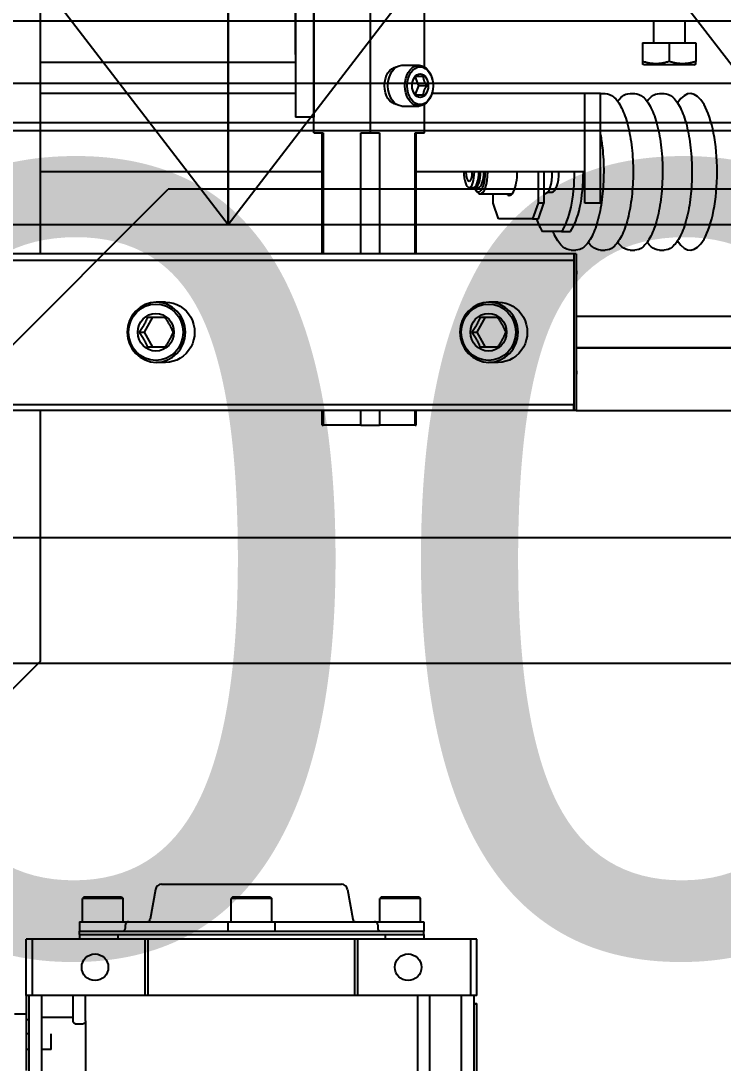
# Model space of a CAD drawing. Header units: millimetres. Extents: x -383313 to -161684, y -117025 to 99224.
# Drawn here: x -328662.6 to -328438.3, y 32398 to 32730.6 of the extents above; entities that cross this region are included whole.
import ezdxf

# ---------------------------------------------------------------- set-up
doc = ezdxf.new("R2010")
doc.units = ezdxf.units.MM
doc.header["$MEASUREMENT"] = 0
doc.linetypes.add('DASHED', pattern=[0.75, 0.5, -0.25])
doc.layers.get('Defpoints').update_dxf_attribs({"color": 31})
for name, color, linetype in [('001__КОНСТРУКТИВ__размеры внутр.', 7, 'Continuous'), ('PV-5D2C5', 7, 'Continuous'), ('PV-CB35', 7, 'Continuous'), ('Робот', 30, 'Continuous')]:
    doc.layers.add(name, color=color, linetype=linetype)
doc.styles.add('PSTUDIO', font='arial.ttf')
doc.dimstyles.new('PS_TICK', dxfattribs={"dimscale": 100, "dimtxt": 2.5, "dimasz": 1, "dimexe": 2, "dimexo": 2, "dimgap": 1, "dimtad": 1, "dimdec": 0, "dimzin": 0, "dimdsep": 46, "dimtxsty": 'PSTUDIO', "dimblk": 'ARCHTICK', "dimcen": 2, "dimdle": 1.5, "dimse1": 1, "dimse2": 1, "dimadec": 0, "dimazin": 0, "dimtfac": 1, "dimtdec": 0, "dimtix": 1, "dimtmove": 1, "dimatfit": 3, "dimldrblk": 'ARCHTICK', "dimfxl": 1, "dimtolj": 1, "dimtzin": 0, "dimarcsym": 0})

# ---------------------------------------------------------------- blocks, each defined once
blk = doc.blocks.new('_ArchTick')
at = {"color": 0, "linetype": 'ByBlock', "const_width": 0.15}
blk.add_lwpolyline([(-0.5, -0.5), (0.5, 0.5)], dxfattribs=at)
blk = doc.blocks.new('*D251')
at = {"layer": '001__КОНСТРУКТИВ__размеры внутр.', "color": 0, "linetype": 'ByBlock', "lineweight": -2, "ltscale": 100, "transparency": 16777216}
for p, q in [((-329342.69, 32909.38), (-329342.69, 32129.36)), ((-328142.69, 32909.38), (-328142.69, 32129.36)), ((-327992.69, 32329.36), (-329492.69, 32329.36))]:
    blk.add_line(p, q, dxfattribs=at)
at = {"layer": 'Defpoints', "color": 0, "ltscale": 100, "transparency": 16777216}
for p in [(-329342.69, 33109.38), (-328142.69, 33109.38), (-329342.69, 32329.36)]:
    blk.add_point(p, dxfattribs=at)
at = {"layer": '001__КОНСТРУКТИВ__размеры внутр.', "color": 0, "lineweight": -2, "ltscale": 100, "transparency": 16777216, "xscale": 100, "yscale": 100, "zscale": 100, "rotation": 180}
blk.add_blockref('_ArchTick', (-329342.69, 32329.36), dxfattribs=at)
at = {"layer": '001__КОНСТРУКТИВ__размеры внутр.', "color": 0, "lineweight": -2, "ltscale": 100, "transparency": 16777216, "xscale": 100, "yscale": 100, "zscale": 100}
blk.add_blockref('_ArchTick', (-328142.69, 32329.36), dxfattribs=at)
at = {"layer": '001__КОНСТРУКТИВ__размеры внутр.', "color": 0, "ltscale": 100, "transparency": 16777216, "insert": (-328742.69, 32557), "char_height": 250, "attachment_point": 5, "style": 'PSTUDIO'}
blk.add_mtext('\\A1;1200', dxfattribs=at)
blk = doc.blocks.new('A$Cdbab0bab')
at = {"color": 3}
for p, q in [((929, -695.5), (929, -628.5)), ((933, -695.5), (933, -628.5)), ((943, -628.5), (943, -695.5)), ((947, -695.5), (947, -628.5)), ((1067, -628.5), (1067, -695.5)), ((1071, -628.5), (1071, -695.5)), ((1053, -683.29), (1053, -640.71)), ((928, -646.75), (928, -677.25)), ((1072, -674.05), (1072, -671.58)), ((1072, -678.21), (1072, -674.05)), ((928, -677.25), (928, -679.89)), ((1064, -678.21), (1064, -683.29)), ((1064, -678.21), (1067, -678.21)), ((1064, -678.21), (1067, -678.21)), ((1071, -678.21), (1072, -678.21)), ((1072, -683.29), (1072, -678.21)), ((928, -679.89), (928, -692.83)), ((1053, -687.37), (1053, -683.29)), ((1071, -683.29), (1072, -683.29)), ((1072, -687.76), (1072, -683.29)), ((1053, -687.37), (1053, -695.5)), ((1054, -686.34), (1056, -686.34)), ((1057, -687.37), (1057, -695.5)), ((1057, -688.45), (1067, -688.45)), ((1071, -687.76), (1072, -687.76)), ((1072, -695.49), (1072, -687.76)), ((1072, -689.5), (1075.74, -689.5)), ((928, -692.83), (928, -692.99)), ((929, -692.83), (928, -692.83)), ((929, -692.99), (928, -692.99)), ((928, -695.5), (928, -713.5)), ((928, -695.5), (929, -695.5)), ((929, -695.5), (929, -695.5)), ((929, -695.5), (930, -695.5)), ((930, -695.5), (930, -713.5)), ((930, -695.5), (966, -695.5)), ((966, -695.5), (966, -713.5)), ((966, -695.5), (967, -695.5)), ((967, -695.5), (967, -713.5)), ((967, -695.5), (1033, -695.5)), ((1033, -695.5), (1033, -713.5)), ((1033, -695.5), (1034, -695.5)), ((1034, -695.5), (1034, -713.5)), ((1034, -695.5), (1067, -695.5)), ((1067, -695.5), (1071, -695.5)), ((1070, -695.5), (1070, -713.5)), ((1071, -695.49), (1072, -695.49)), ((1071, -695.5), (1072, -695.5)), ((1072, -695.5), (1072, -695.49)), ((1072, -695.5), (1072, -713.5)), ((928, -713.5), (930, -713.5)), ((930, -713.5), (966, -713.5)), ((945, -715), (945, -713.5)), ((1000, -715), (945, -715)), ((945, -715), (945, -716)), ((957.24, -713.5), (957.24, -715)), ((966, -713.5), (967, -713.5)), ((967, -713.5), (1033, -713.5)), ((1055, -715), (1000, -715)), ((1033, -713.5), (1034, -713.5)), ((1034, -713.5), (1070, -713.5)), ((1042.76, -715), (1042.76, -713.5)), ((1055, -715), (1055, -713.5)), ((1055, -715), (1055, -716)), ((1070, -713.5), (1072, -713.5)), ((1000, -716), (945, -716)), ((945, -719), (945, -716)), ((959.69, -718), (959.69, -717)), ((992.5, -716), (992.5, -719)), ((1055, -716), (1000, -716)), ((1007.5, -716), (1007.5, -719)), ((1040.31, -717), (1040.31, -718)), ((1055, -719), (1055, -716)), ((952.5, -719), (945, -719)), ((946, -719), (946, -726.5)), ((960.71, -719), (952.5, -719)), ((959, -719), (959, -726.5)), ((992.5, -719), (960.71, -719)), ((969.32, -729.35), (967.65, -719.83)), ((1007.5, -719), (992.5, -719)), ((993.5, -719), (993.5, -726.5)), ((1006.5, -719), (1006.5, -726.5)), ((1039.29, -719), (1007.5, -719)), ((1030.68, -729.35), (1032.35, -719.83)), ((1047.5, -719), (1039.29, -719)), ((1041, -719), (1041, -726.5)), ((1055, -719), (1047.5, -719)), ((1054, -719), (1054, -726.5)), ((946, -726.5), (959, -726.5)), ((946.5, -727), (946, -726.5)), ((958.5, -727), (946.5, -727)), ((958.5, -727), (959, -726.5)), ((993.5, -726.5), (1000, -726.5)), ((994, -727), (993.5, -726.5)), ((1000, -727), (994, -727)), ((1000, -726.5), (1006.5, -726.5)), ((1006, -727), (1000, -727)), ((1006, -727), (1006.5, -726.5)), ((1041, -726.5), (1054, -726.5)), ((1041.5, -727), (1041, -726.5)), ((1053.5, -727), (1041.5, -727)), ((1053.5, -727), (1054, -726.5)), ((1000, -731), (971.29, -731)), ((1028.71, -731), (1000, -731))]:
    blk.add_line(p, q, dxfattribs=at)
for centre in [(950, -704.5), (1050, -704.5)]:
    blk.add_circle(centre, 4.25, dxfattribs=at)
for centre, radius, start, end in [((966.66, -720), 1, 10, 90), ((1033.34, -720), 1, 90, 170), ((971.29, -729), 2, 190, 270), ((1028.71, -729), 2, 270, 350)]:
    blk.add_arc(centre, radius, start, end, dxfattribs=at)
for points, knots in [([(1053, -687.37), (1053, -687.26), (1053.03, -687.14), (1053.15, -686.89), (1053.24, -686.76), (1053.42, -686.57), (1053.52, -686.49), (1053.69, -686.41), (1053.75, -686.38), (1053.87, -686.35), (1053.94, -686.34), (1054, -686.34)], [1.648481, 1.648481, 1.648481, 1.648481, 2.179851, 2.179851, 2.711222, 2.711222, 3.098681, 3.098681, 3.29241, 3.29241, 3.486139, 3.486139, 3.486139, 3.486139]), ([(1056, -686.34), (1056.06, -686.34), (1056.13, -686.35), (1056.25, -686.38), (1056.31, -686.41), (1056.48, -686.49), (1056.58, -686.57), (1056.76, -686.76), (1056.85, -686.89), (1056.97, -687.14), (1057, -687.26), (1057, -687.37)], [3.490081, 3.490081, 3.490081, 3.490081, 3.68381, 3.68381, 3.87754, 3.87754, 4.264998, 4.264998, 4.796369, 4.796369, 5.32774, 5.32774, 5.32774, 5.32774]), ([(959.69, -717), (959.69, -716.94), (959.69, -716.87), (959.66, -716.74), (959.64, -716.68), (959.59, -716.56), (959.56, -716.5), (959.48, -716.39), (959.44, -716.34), (959.35, -716.25), (959.3, -716.21), (959.19, -716.13), (959.12, -716.1), (959.01, -716.05), (958.94, -716.03), (958.81, -716.01), (958.74, -716), (958.68, -716)], [2.986177, 2.986177, 2.986177, 2.986177, 3.170306, 3.170306, 3.354436, 3.354436, 3.540175, 3.540175, 3.725914, 3.725914, 3.913561, 3.913561, 4.101209, 4.101209, 4.290363, 4.290363, 4.479517, 4.479517, 4.479517, 4.479517]), ([(959.69, -718), (959.69, -718.06), (959.7, -718.13), (959.72, -718.26), (959.74, -718.32), (959.79, -718.44), (959.82, -718.5), (959.9, -718.61), (959.94, -718.66), (960.03, -718.75), (960.08, -718.79), (960.2, -718.87), (960.26, -718.9), (960.38, -718.95), (960.44, -718.97), (960.58, -718.99), (960.65, -719), (960.71, -719)], [0, 0, 0, 0, 0.184099, 0.184099, 0.368198, 0.368198, 0.553909, 0.553909, 0.73962, 0.73962, 0.927348, 0.927348, 1.115076, 1.115076, 1.304575, 1.304575, 1.494075, 1.494075, 1.494075, 1.494075]), ([(1039.29, -719), (1039.35, -719), (1039.42, -718.99), (1039.56, -718.97), (1039.62, -718.95), (1039.74, -718.9), (1039.8, -718.87), (1039.92, -718.79), (1039.97, -718.75), (1040.06, -718.66), (1040.1, -718.61), (1040.18, -718.5), (1040.21, -718.44), (1040.26, -718.32), (1040.28, -718.26), (1040.3, -718.13), (1040.31, -718.06), (1040.31, -718)], [4.483399, 4.483399, 4.483399, 4.483399, 4.672899, 4.672899, 4.862398, 4.862398, 5.050126, 5.050126, 5.237854, 5.237854, 5.423565, 5.423565, 5.609276, 5.609276, 5.793375, 5.793375, 5.977474, 5.977474, 5.977474, 5.977474]), ([(1041.32, -716), (1041.26, -716), (1041.19, -716.01), (1041.06, -716.03), (1040.99, -716.05), (1040.88, -716.1), (1040.81, -716.13), (1040.7, -716.21), (1040.65, -716.25), (1040.56, -716.34), (1040.52, -716.39), (1040.44, -716.5), (1040.41, -716.56), (1040.36, -716.68), (1040.34, -716.74), (1040.31, -716.87), (1040.31, -716.94), (1040.31, -717)], [1.492836, 1.492836, 1.492836, 1.492836, 1.68199, 1.68199, 1.871145, 1.871145, 2.058792, 2.058792, 2.246439, 2.246439, 2.432178, 2.432178, 2.617917, 2.617917, 2.802047, 2.802047, 2.986177, 2.986177, 2.986177, 2.986177])]:
    blk.add_open_spline(points, degree=3, knots=knots, dxfattribs=at)
blk = doc.blocks.new('A$C26c17928')
at = {"layer": 'PV-5D2C5'}
for p, q in [((277.33, -106.29), (277.33, 106.5)), ((295.45, -106.29), (295.45, 108.5)), ((190, -145), (190, 83.5)), ((271.53, -41.29), (271.53, -101.29)), ((277.33, -41.29), (277.33, -101.29)), ((312.67, -85.29), (312.67, -57.29)), ((271.53, -81.29), (271.53, -61.29)), ((190, -83.79), (271.53, -83.79)), ((305.51, -84.79), (310.94, -84.79)), ((309.7, -88.55), (310.8, -91.29)), ((315.24, -89.43), (315.2, -89.27)), ((310.8, -91.29), (309.7, -94.03)), ((313.49, -91.29), (310.8, -91.29)), ((315.24, -93.15), (315.2, -93.31)), ((271.53, -93.79), (190, -93.79)), ((363.9, -93.79), (315.08, -93.79)), ((368.9, -93.79), (363.9, -93.79)), ((363.9, -128.79), (363.9, -93.79)), ((368.9, -128.79), (368.9, -93.79)), ((368.95, -93.79), (370.45, -93.79)), ((378.35, -93.79), (379.85, -93.79)), ((387.74, -93.79), (389.25, -93.79)), ((305.51, -97.79), (310.94, -97.79)), ((312.67, -106.29), (312.67, -97.29)), ((277.33, -101.29), (271.53, -101.29)), ((377.08, -101.99), (377.07, -101.98)), ((277.33, -106.29), (280.38, -106.29)), ((280, -145), (280, -106.29)), ((280.38, -106.29), (280.38, -145)), ((292.4, -145), (292.4, -106.29)), ((292.4, -106.29), (295.45, -106.29)), ((295.45, -106.29), (298.35, -106.29)), ((298.35, -106.29), (298.35, -145)), ((309.77, -106.29), (312.67, -106.29)), ((309.77, -145), (309.77, -106.29)), ((310, -145), (310, -106.29)), ((280, -118.79), (190, -118.79)), ((363.9, -118.79), (310, -118.79)), ((348.97, -118.79), (348.97, -128.79)), ((350.84, -118.79), (350.84, -128.79)), ((326.95, -123.74), (328.36, -123.74)), ((328.92, -123.74), (329.95, -123.74)), ((329.16, -124.74), (329.66, -125.31)), ((330.53, -125.79), (340.68, -125.79)), ((334.63, -128.79), (334.63, -125.79)), ((350.84, -125.79), (351.13, -125.79)), ((352.06, -125.24), (353.45, -125.24)), ((336.34, -133.79), (334.63, -128.79)), ((348.97, -128.79), (347.25, -133.79)), ((350.84, -128.79), (348.97, -128.79)), ((349.13, -133.79), (350.84, -128.79)), ((368.9, -128.79), (363.9, -128.79)), ((347.25, -133.79), (336.34, -133.79)), ((347.25, -133.79), (349.13, -133.79)), ((377.08, -135.6), (377.07, -135.61)), ((356.51, -137.79), (350.39, -137.79)), ((356.51, -137.79), (359.32, -137.79)), ((346.11, -145), (105.8, -145)), ((357.62, -145), (346.11, -145)), ((360.39, -145), (357.62, -145)), ((359.55, -143.79), (361.06, -143.79)), ((360.39, -145), (360.39, -147)), ((360.39, -145), (360.39, -195)), ((361.17, -145), (360.39, -145)), ((361.17, -145), (361.17, -195)), ((368.95, -143.79), (370.45, -143.79)), ((378.35, -143.79), (379.85, -143.79)), ((387.74, -143.79), (389.25, -143.79)), ((105.8, -147), (346.11, -147)), ((346.11, -147), (357.62, -147)), ((357.62, -147), (360.39, -147)), ((361.26, -182.65), (361.26, -151)), ((361.26, -182.82), (361.26, -151.18)), ((229.99, -160.4), (227.04, -160.4)), ((336.25, -160.4), (333.3, -160.4)), ((223.24, -170), (225.92, -165.2)), ((329.49, -170), (332.17, -165.2)), ((567.5, -165), (361.26, -165)), ((221.65, -170), (223.24, -170)), ((225.92, -174.8), (223.24, -170)), ((327.9, -170), (329.49, -170)), ((332.17, -174.8), (329.49, -170)), ((567.5, -175), (361.26, -175)), ((361.26, -175), (567.5, -175)), ((229.99, -179.6), (227.04, -179.6)), ((336.25, -179.6), (333.3, -179.6)), ((105.8, -193), (346.11, -193)), ((346.11, -195), (105.8, -195)), ((190, -275), (190, -195)), ((280, -199.62), (280, -195)), ((280.38, -195), (280.38, -199.62)), ((292.4, -199.62), (292.4, -195)), ((298.35, -195), (298.35, -199.62)), ((309.77, -199.62), (309.77, -195)), ((310, -199.62), (310, -195)), ((346.11, -193), (357.62, -193)), ((357.62, -195), (346.11, -195)), ((357.62, -193), (360.39, -193)), ((360.39, -195), (357.62, -195)), ((360.39, -195), (360.39, -193)), ((361.17, -195), (360.39, -195)), ((361.17, -195), (567.5, -195)), ((280, -199.62), (280.38, -199.62)), ((292.4, -199.62), (280.38, -199.62)), ((292.4, -199.62), (298.35, -199.62)), ((309.77, -199.62), (298.35, -199.62)), ((309.77, -199.62), (310, -199.62)), ((190, -275), (180, -285))]:
    blk.add_line(p, q, dxfattribs=at)
at = {"layer": 'PV-5D2C5', "extrusion": (0, 0, -1)}
for centre, major_axis, ratio, start_param, end_param in [((304.06, -91.29), (0, -6), 0.688988, 0.072299, 3.069293), ((305.51, -91.29), (0, 6.5), 0.688988, -1.570796, 0), ((310.94, -91.29), (0, 6.5), 0.688988, -1.570796, 1.25525), ((305.51, -91.29), (0, -6.5), 0.688988, 0, 1.570796), ((310.94, -91.29), (0, -6.5), 0.688988, -1.25525, 1.570796), ((227.04, -170), (0, -9.6), 0.965926, -4.712389, 1.570796), ((229.99, -170), (0, 9.6), 0.965926, 0, 3.141593), ((333.3, -170), (0, -9.6), 0.965926, -4.712389, 1.570796), ((336.25, -170), (0, 9.6), 0.965926, 0, 3.141593)]:
    blk.add_ellipse(centre, major_axis=major_axis, ratio=ratio, start_param=start_param, end_param=end_param, dxfattribs=at)
at = {"layer": 'PV-5D2C5'}
for centre, major_axis, ratio, start_param, end_param in [((311.31, -91.29), (0, 6), 0.688988, -4.712389, 1.570796), ((311.31, -91.29), (0, 3.75), 0.688988, -1.570796, 4.712389), ((397.61, -118.79), (0, 25), 0.34202, -1.570796, 0.495637), ((326.95, -118.79), (0, -4.95), 0.34202, -1.570796, 0), ((326.95, -118.79), (0, -3), 0.34202, -1.570796, 0), ((326.95, -118.79), (0, -4.95), 0.34202, 0, 1.570796), ((326.95, -118.79), (0, -3), 0.34202, 0, 1.570796), ((328.36, -118.79), (0, -4.95), 0.34202, 0, 1.570796), ((328.92, -118.79), (0, -4.95), 0.34202, 0, 1.570796), ((329.95, -118.79), (0, -6.39), 0.34202, 0, 1.570796), ((329.95, -118.79), (0, -4.95), 0.34202, 0, 1.570796), ((330.53, -118.79), (0, -7), 0.34202, 0, 1.570796), ((339.76, -118.79), (0, -7.5), 0.34202, -0.367208, 1.570796), ((351.13, -118.79), (0, -7), 0.34202, 0, 1.570796), ((353.45, -118.79), (0, -6.45), 0.34202, 0, 1.570796), ((353.45, -118.79), (0, 21), 0.34202, -2.701617, -1.570796), ((356.27, -118.79), (0, 21), 0.34202, -2.701617, -1.570796), ((397.61, -118.79), (0, -25), 0.34202, -0.495637, 1.570796), ((329.95, -118.79), (0, -6.39), 0.34202, -0.692725, 0), ((328.92, -118.79), (0, -4.95), 0.34202, -0.167293, 0), ((330.53, -118.79), (0, -7), 0.34202, -0.372527, 0), ((353.45, -118.79), (0, -21), 0.34202, -0.775193, -0.439976), ((226.89, -170), (0, 9), 0.965926, -4.712389, 1.570796), ((333.14, -170), (0, 9), 0.965926, -4.712389, 1.570796), ((226.89, -170), (0, -6), 0.965926, -1.570796, 4.712389), ((333.14, -170), (0, -6), 0.965926, -1.570796, 4.712389)]:
    blk.add_ellipse(centre, major_axis=major_axis, ratio=ratio, start_param=start_param, end_param=end_param, dxfattribs=at)
for points, weights in [([(308.83, -90.24), (309.06, -89.33), (309.91, -88.29)], [1.11661653883, 1.15102198321, 1.04422863406]), ([(309.91, -88.29), (310.47, -88.29), (312.29, -88.29)], [1.04422863406, 1.20577136594, 1.04422863406]), ([(312.29, -88.29), (312.26, -89.79), (313.49, -91.29)], [1.04422863406, 1.20577136594, 1.04422863406]), ([(309.91, -94.29), (309.06, -93.25), (308.83, -92.34)], [1.04422863406, 1.15102198321, 1.11661653883]), ([(313.49, -91.29), (312.26, -92.79), (312.29, -94.29)], [1.04422863406, 1.20577136594, 1.04422863406]), ([(312.29, -94.29), (310.47, -94.29), (309.91, -94.29)], [1.04422863406, 1.20577136594, 1.04422863406]), ([(221.65, -170), (223.35, -167.6), (224.33, -165.2)], [1.04422863406, 1.20577136594, 1.04422863406]), ([(224.33, -165.2), (227.37, -165.2), (229.68, -165.2)], [1.04422863406, 1.20577136594, 1.04422863406]), ([(229.68, -165.2), (231.38, -167.6), (232.36, -170)], [1.04422863406, 1.20577136594, 1.04422863406]), ([(327.9, -170), (329.6, -167.6), (330.58, -165.2)], [1.04422863406, 1.20577136594, 1.04422863406]), ([(330.58, -165.2), (333.62, -165.2), (335.94, -165.2)], [1.04422863406, 1.20577136594, 1.04422863406]), ([(335.94, -165.2), (337.63, -167.6), (338.61, -170)], [1.04422863406, 1.20577136594, 1.04422863406]), ([(224.33, -174.8), (223.35, -172.4), (221.65, -170)], [1.04422863406, 1.20577136594, 1.04422863406]), ([(232.36, -170), (231.38, -172.4), (229.68, -174.8)], [1.04422863406, 1.20577136594, 1.04422863406]), ([(330.58, -174.8), (329.6, -172.4), (327.9, -170)], [1.04422863406, 1.20577136594, 1.04422863406]), ([(338.61, -170), (337.63, -172.4), (335.94, -174.8)], [1.04422863406, 1.20577136594, 1.04422863406]), ([(229.68, -174.8), (227.37, -174.8), (224.33, -174.8)], [1.04422863406, 1.20577136594, 1.04422863406]), ([(335.94, -174.8), (333.62, -174.8), (330.58, -174.8)], [1.04422863406, 1.20577136594, 1.04422863406])]:
    blk.add_rational_spline(points, weights, degree=2, dxfattribs=at)
blk.add_open_spline([(368.9, -93.79), (368.91, -93.79), (368.93, -93.79), (368.95, -93.79)], degree=3, dxfattribs=at)
for points, knots in [([(370.45, -93.79), (371.37, -93.79), (372.26, -94.17), (374.02, -95.64), (374.87, -96.83), (376.41, -99.91), (377.09, -101.82), (378.2, -106.14), (378.63, -108.54), (379.19, -113.6), (379.34, -116.25), (379.33, -121.55), (379.18, -124.2), (378.6, -129.22), (378.17, -131.6), (377.06, -135.86), (376.39, -137.74), (374.84, -140.82), (373.96, -142.02), (372.21, -143.44), (371.34, -143.79), (370.45, -143.79)], [4.712389, 4.712389, 4.712389, 4.712389, 4.990834, 4.990834, 5.312783, 5.312783, 5.641221, 5.641221, 5.965321, 5.965321, 6.287713, 6.287713, 6.609683, 6.609683, 6.932099, 6.932099, 7.256259, 7.256259, 7.584742, 7.584742, 7.853982, 7.853982, 7.853982, 7.853982]), ([(374.4, -96.29), (374.85, -95.69), (375.31, -95.18), (376.6, -94.15), (377.46, -93.79), (378.35, -93.79)], [4.2757798, 4.2757798, 4.2757798, 4.2757798, 4.4431494, 4.4431494, 4.712389, 4.712389, 4.712389, 4.712389]), ([(379.85, -93.79), (380.76, -93.79), (381.66, -94.17), (383.42, -95.64), (384.27, -96.83), (385.81, -99.91), (386.49, -101.82), (387.6, -106.14), (388.02, -108.54), (388.59, -113.6), (388.74, -116.25), (388.73, -121.55), (388.58, -124.2), (387.99, -129.22), (387.56, -131.6), (386.46, -135.86), (385.78, -137.74), (384.23, -140.82), (383.36, -142.02), (381.6, -143.44), (380.73, -143.79), (379.85, -143.79)], [4.712389, 4.712389, 4.712389, 4.712389, 4.990834, 4.990834, 5.312783, 5.312783, 5.641221, 5.641221, 5.965321, 5.965321, 6.287713, 6.287713, 6.609683, 6.609683, 6.932099, 6.932099, 7.256259, 7.256259, 7.584742, 7.584742, 7.853982, 7.853982, 7.853982, 7.853982]), ([(383.8, -96.29), (384.24, -95.69), (384.71, -95.18), (385.99, -94.15), (386.86, -93.79), (387.74, -93.79)], [4.2757798, 4.2757798, 4.2757798, 4.2757798, 4.4431494, 4.4431494, 4.712389, 4.712389, 4.712389, 4.712389]), ([(389.25, -93.79), (390.16, -93.79), (391.06, -94.17), (392.81, -95.64), (393.67, -96.83), (395.21, -99.91), (395.89, -101.82), (396.99, -106.14), (397.42, -108.54), (397.99, -113.6), (398.13, -116.25), (398.12, -121.55), (397.97, -124.2), (397.39, -129.22), (396.96, -131.6), (395.85, -135.86), (395.18, -137.74), (393.63, -140.82), (392.76, -142.02), (391, -143.44), (390.13, -143.79), (389.25, -143.79)], [4.712389, 4.712389, 4.712389, 4.712389, 4.990834, 4.990834, 5.312783, 5.312783, 5.641221, 5.641221, 5.965321, 5.965321, 6.287713, 6.287713, 6.609683, 6.609683, 6.932099, 6.932099, 7.256259, 7.256259, 7.584742, 7.584742, 7.853982, 7.853982, 7.853982, 7.853982]), ([(368.9, -106.92), (369.15, -108.25), (369.35, -109.64), (369.8, -113.6), (369.94, -116.25), (369.93, -121.55), (369.78, -124.2), (369.2, -129.22), (368.77, -131.6), (367.66, -135.86), (366.99, -137.74), (365.44, -140.82), (364.57, -142.02), (362.81, -143.44), (361.94, -143.79), (361.06, -143.79)], [5.781719, 5.781719, 5.781719, 5.781719, 5.965321, 5.965321, 6.287713, 6.287713, 6.609683, 6.609683, 6.932099, 6.932099, 7.256259, 7.256259, 7.584742, 7.584742, 7.853982, 7.853982, 7.853982, 7.853982]), ([(359.55, -143.79), (358.64, -143.79), (357.74, -143.41), (355.99, -141.95), (355.14, -140.76), (354.15, -138.78), (353.93, -138.3), (353.72, -137.79)], [1.5707963, 1.5707963, 1.5707963, 1.5707963, 1.8492415, 1.8492415, 2.1711899, 2.1711899, 2.2662378, 2.2662378, 2.2662378, 2.2662378]), ([(368.95, -143.79), (368.04, -143.79), (367.14, -143.41), (365.86, -142.35), (365.42, -141.86), (365, -141.29)], [1.5707963, 1.5707963, 1.5707963, 1.5707963, 1.8492415, 1.8492415, 2.0074056, 2.0074056, 2.0074056, 2.0074056]), ([(378.35, -143.79), (377.43, -143.79), (376.54, -143.41), (375.26, -142.35), (374.82, -141.86), (374.4, -141.29)], [1.5707963, 1.5707963, 1.5707963, 1.5707963, 1.8492415, 1.8492415, 2.0074056, 2.0074056, 2.0074056, 2.0074056]), ([(387.74, -143.79), (386.83, -143.79), (385.94, -143.41), (384.66, -142.35), (384.22, -141.86), (383.8, -141.29)], [1.5707963, 1.5707963, 1.5707963, 1.5707963, 1.8492415, 1.8492415, 2.0074056, 2.0074056, 2.0074056, 2.0074056]), ([(361.17, -150.11), (361.22, -150.38), (361.25, -150.65), (361.26, -151.22), (361.24, -151.52), (361.19, -151.82)], [0.00306113, 0.00306113, 0.00306113, 0.00306113, 0.004036551, 0.004036551, 0.005106091, 0.005106091, 0.005106091, 0.005106091]), ([(361.19, -182), (361.24, -182.3), (361.26, -182.61), (361.25, -183.18), (361.22, -183.45), (361.17, -183.71)], [0.00306113, 0.00306113, 0.00306113, 0.00306113, 0.004130671, 0.004130671, 0.005106091, 0.005106091, 0.005106091, 0.005106091])]:
    blk.add_open_spline(points, degree=3, knots=knots, dxfattribs=at)
blk = doc.blocks.new('Робот ABB IRB660_3.15 (сверху)')
at = {"layer": 'Робот'}
blk.add_circle((0, 0), 3150, dxfattribs=at)
blk = doc.blocks.new('*U206')
at = {"layer": 'PV-CB35'}
for p, q in [((2302.54, 1397.97), (2952.54, 1397.97)), ((2697.54, 1397.97), (2697.54, 1390.97)), ((2707.54, 1397.97), (2707.54, 1390.97)), ((2694.04, 1390.97), (2702.54, 1390.97)), ((2694.04, 1390.97), (2694.04, 1385.02)), ((2702.54, 1390.97), (2711.04, 1390.97)), ((2702.54, 1390.97), (2702.54, 1385.02)), ((2711.04, 1390.97), (2711.04, 1385.02)), ((2694.54, 1383.97), (2694.04, 1384.26)), ((2710.54, 1383.97), (2711.04, 1384.26)), ((2710.54, 1383.97), (2694.54, 1383.97)), ((2932.54, 1377.96), (1732.54, 1377.96)), ((2922.54, 1365.46), (1742.54, 1365.46)), ((2922.54, 1362.86), (1742.54, 1362.86)), ((2477.54, 1279.26), (2542.54, 1344.26)), ((2922.54, 1344.26), (2542.54, 1344.26)), ((2952.54, 1232.97), (1493.59, 1232.97)), ((1493.59, 1192.97), (2952.54, 1192.97))]:
    blk.add_line(p, q, dxfattribs=at)
for points, weights in [([(2694.04, 1385.02), (2694.04, 1384.26), (2694.04, 1384.26)], [1.22364575665, 1.31829508532, 1.31829508532]), ([(2702.54, 1385.02), (2698.29, 1383.6), (2694.04, 1385.02)], [1.22364575665, 1.41294441399, 1.22364575665]), ([(2711.04, 1385.02), (2706.79, 1383.6), (2702.54, 1385.02)], [1.22364575665, 1.41294441399, 1.22364575665]), ([(2711.04, 1384.26), (2711.04, 1384.26), (2711.04, 1385.02)], [1.31829508532, 1.31829508532, 1.22364575665])]:
    blk.add_rational_spline(points, weights, degree=2, dxfattribs=at)

msp = doc.modelspace()

# ---------------------------------------------------------------- linework, layer by layer
at = {"color": 2, "ltscale": 100}
for p, q in [((-328796.41002, 32925.62721), (-328596.41002, 32665.62721)), ((-328596.41002, 32665.62721), (-328396.41002, 32925.62721)), ((-328596.41002, 32925.62721), (-328396.41002, 32665.62721))]:
    msp.add_line(p, q, dxfattribs=at)
for points in [[(-328796.41002, 32665.62721), (-328596.41002, 32665.62721), (-328596.41002, 32925.62721), (-328796.41002, 32925.62721)], [(-328596.41002, 32665.62721), (-328396.41002, 32665.62721), (-328396.41002, 32925.62721), (-328596.41002, 32925.62721)]]:
    msp.add_lwpolyline(points, close=True, dxfattribs=at)

# ---------------------------------------------------------------- block references
at = {"ltscale": 100}
msp.add_blockref('A$C26c17928', (-328846.41002, 32801.24375), dxfattribs=at)
at = {"linetype": 'DASHED', "rotation": 180}
msp.add_blockref('A$Cdbab0bab', (-327588.95318, 31724.05688), dxfattribs=at)
at = {"layer": 'PV-CB35'}
msp.add_blockref('*U206', (-331158.08369, 31332.67957), dxfattribs=at)
at = {"layer": 'Робот', "rotation": 180}
msp.add_blockref('Робот ABB IRB660_3.15 (сверху)', (-328754.07698, 33964.72651), dxfattribs=at)

# ---------------------------------------------------------------- dimensions: what is measured, and where the dimension line sits
at = {"layer": '001__КОНСТРУКТИВ__размеры внутр.', "ltscale": 100}
dim = msp.add_linear_dim(base=(-329342.68576, 32329.3552), p1=(-328142.68576, 33109.37721), p2=(-329342.68576, 33109.37721), dimstyle='PS_TICK', override={"dimse1": 0, "dimse2": 0, "dimarcsym": 1}, dxfattribs=at)
dim.commit()
dim.dimension.update_dxf_attribs({"geometry": '*D251', "text_midpoint": (-328742.68576, 32556.99845)})

doc.saveas('drawing.dxf')
